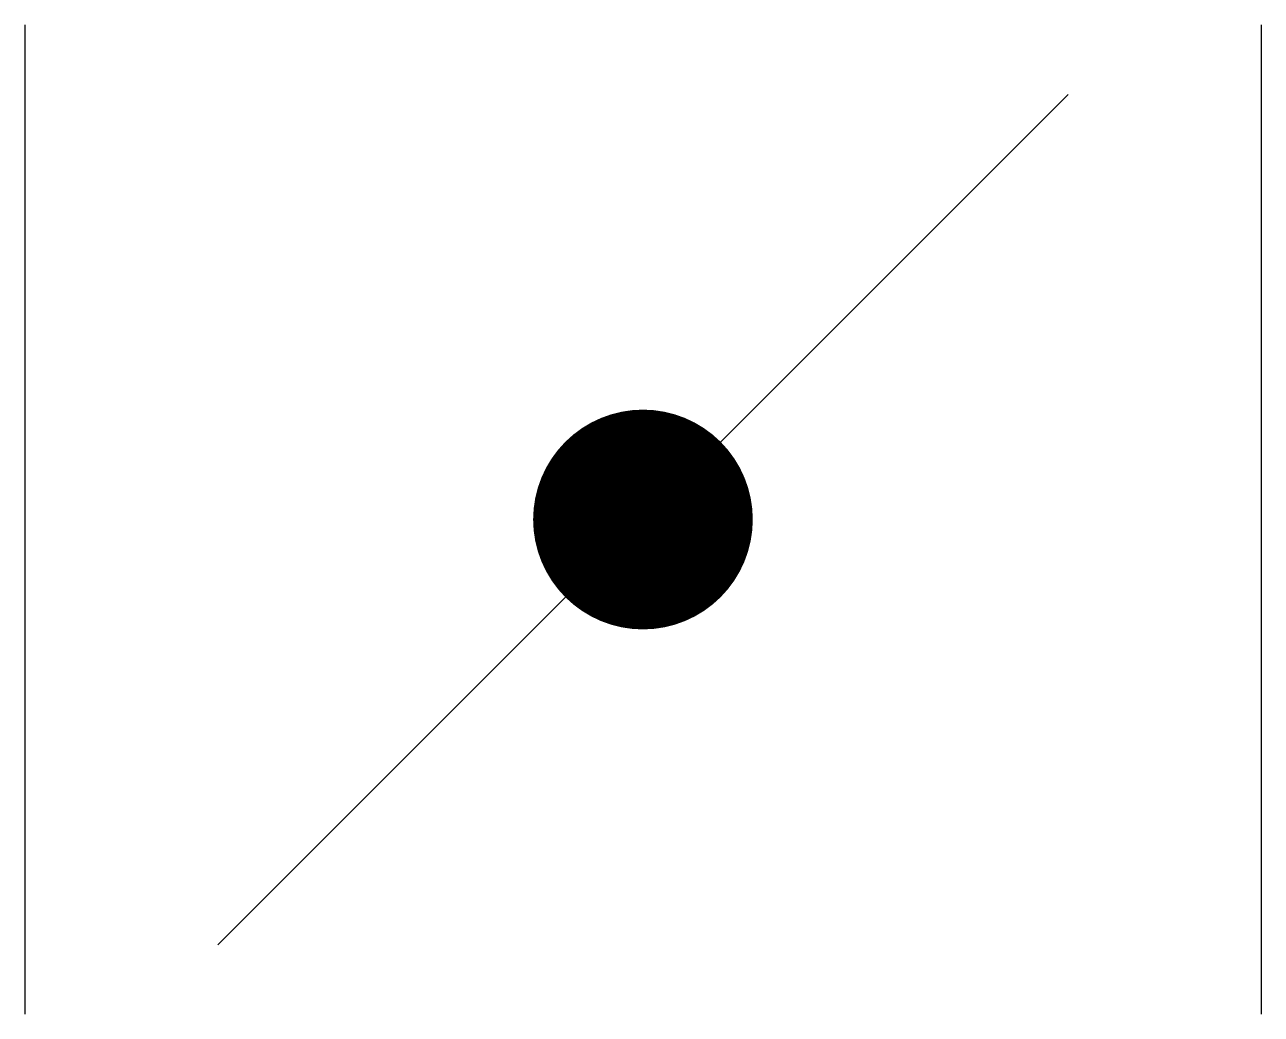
# Model space of a CAD drawing. Extents: x 13.243 to 13.36, y 11.805 to 11.899.
import ezdxf

# ---------------------------------------------------------------- set-up
doc = ezdxf.new("R2010")
doc.units = 0
doc.header["$MEASUREMENT"] = 0
doc.layers.get('0').update_dxf_attribs({"linetype": 'CONTINUOUS'})

msp = doc.modelspace()

# ---------------------------------------------------------------- linework, layer by layer
for p, q in [((13.24271, 11.899), (13.24271, 11.80521)), ((13.35995, 11.899), (13.35995, 11.80521)), ((13.26103, 11.8118), (13.34163, 11.8924))]:
    msp.add_line(p, q)
at = {"const_width": 0.01038}
msp.add_lwpolyline([(13.2961, 11.8521, 1), (13.30655, 11.8521, 1)], format="xyb", close=True, dxfattribs=at)

doc.saveas('drawing.dxf')
